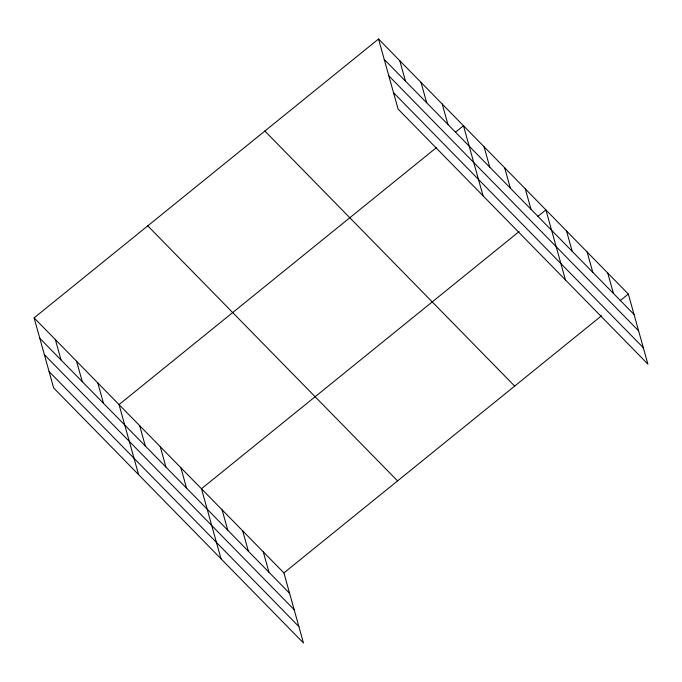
<?xml version="1.0" encoding="UTF-8"?>
<svg xmlns="http://www.w3.org/2000/svg" width="682" height="682" viewBox="0 0 682 682"><rect width="100%" height="100%" fill="white"/><g stroke="black" fill="none" stroke-linecap="round" stroke-linejoin="round"><path stroke-width="1.02" d="M34.1 317.88L283.9 572.923L303.464 642.99L53.665 387.939L34.1 317.88L378.536 39.01L628.335 294.061L647.9 364.12L398.1 109.077L378.536 39.01M436.676 147.423L119.035 404.597L138.591 474.655M455.354 132.299L463.47 125.727L483.035 195.794M519.113 231.582L201.463 488.755L221.028 558.822M537.783 216.467L545.907 209.894L565.463 279.961M283.9 572.923L601.55 315.749M620.219 300.634L628.335 294.061M384.23 59.411L634.03 314.453M388.808 75.804L638.608 330.847M393.523 92.684L643.322 347.735M264.872 131.038L514.671 386.08M147.764 225.853L397.563 480.895M39.795 338.281L289.594 593.323M44.373 354.666L294.172 609.708M49.087 371.554L298.887 626.596M607.73 273.013L613.425 293.413M587.117 251.973L592.82 272.374M566.512 230.934L572.207 251.334M525.293 188.854L530.988 209.255M504.689 167.815L510.383 188.206M484.075 146.766L489.77 167.167M442.234 104.048L447.929 124.448M421.007 82.369L426.702 102.769M399.771 60.689L405.466 81.09M263.295 551.883L268.989 572.283M242.681 530.843L248.376 551.244M222.076 509.804L227.771 530.195M180.858 467.716L186.553 488.116M160.253 446.676L165.948 467.076M139.64 425.636L145.334 446.037M97.799 382.917L103.494 403.309M76.563 361.238L82.258 381.63M55.336 339.559L61.03 359.96"/></g></svg>
